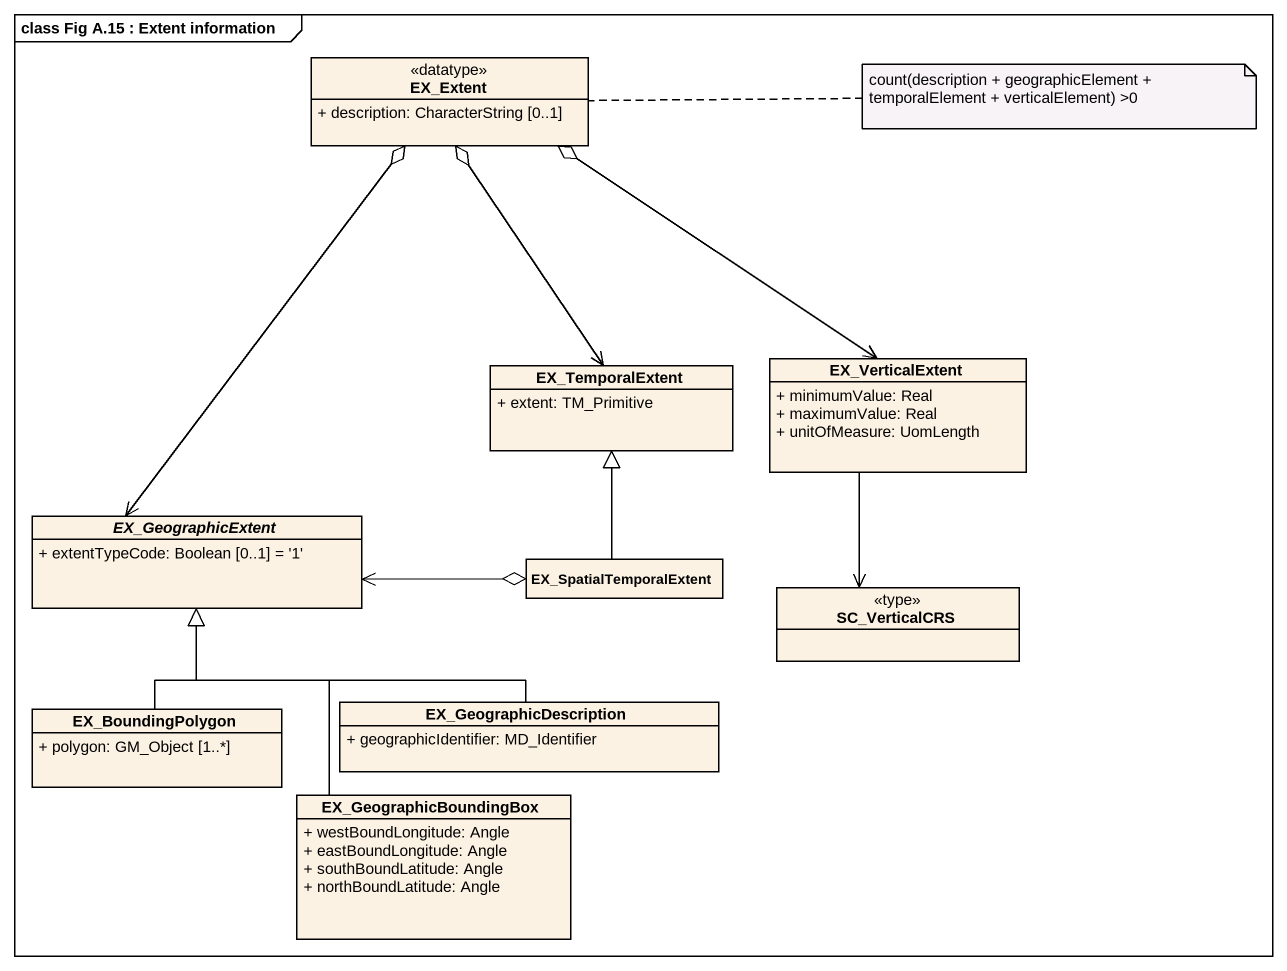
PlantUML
@startuml
mainframe class Fig A.15 : Extent information
hide circle
hide empty members
skinparam classAttributeIconSize 0
class EX_Extent <<datatype>> {
  + description: CharacterString [0..1]
}
class EX_TemporalExtent {
  + extent: TM_Primitive
}
class EX_VerticalExtent {
  + minimumValue: Real
  + maximumValue: Real
  + unitOfMeasure: UomLength
}
abstract class EX_GeographicExtent {
  + extentTypeCode: Boolean [0..1] = '1'
}
class EX_SpatialTemporalExtent
class SC_VerticalCRS <<type>>
class EX_BoundingPolygon {
  + polygon: GM_Object [1..*]
}
class EX_GeographicDescription {
  + geographicIdentifier: MD_Identifier
}
class EX_GeographicBoundingBox {
  + westBoundLongitude: Angle
  + eastBoundLongitude: Angle
  + southBoundLatitude: Angle
  + northBoundLatitude: Angle
}
EX_TemporalExtent <-up-o EX_Extent
EX_VerticalExtent <-up-o EX_Extent
EX_VerticalExtent --> SC_VerticalCRS
EX_GeographicExtent <-up-o EX_Extent
EX_GeographicExtent <-right-o EX_SpatialTemporalExtent
EX_SpatialTemporalExtent -up-|> EX_TemporalExtent
EX_BoundingPolygon -up-|> EX_GeographicExtent
EX_GeographicDescription -left-|> EX_GeographicExtent
EX_GeographicBoundingBox -up-|> EX_GeographicExtent
note right of EX_Extent : count(description + geographicElement + temporalElement + verticalElement) >0
@enduml
